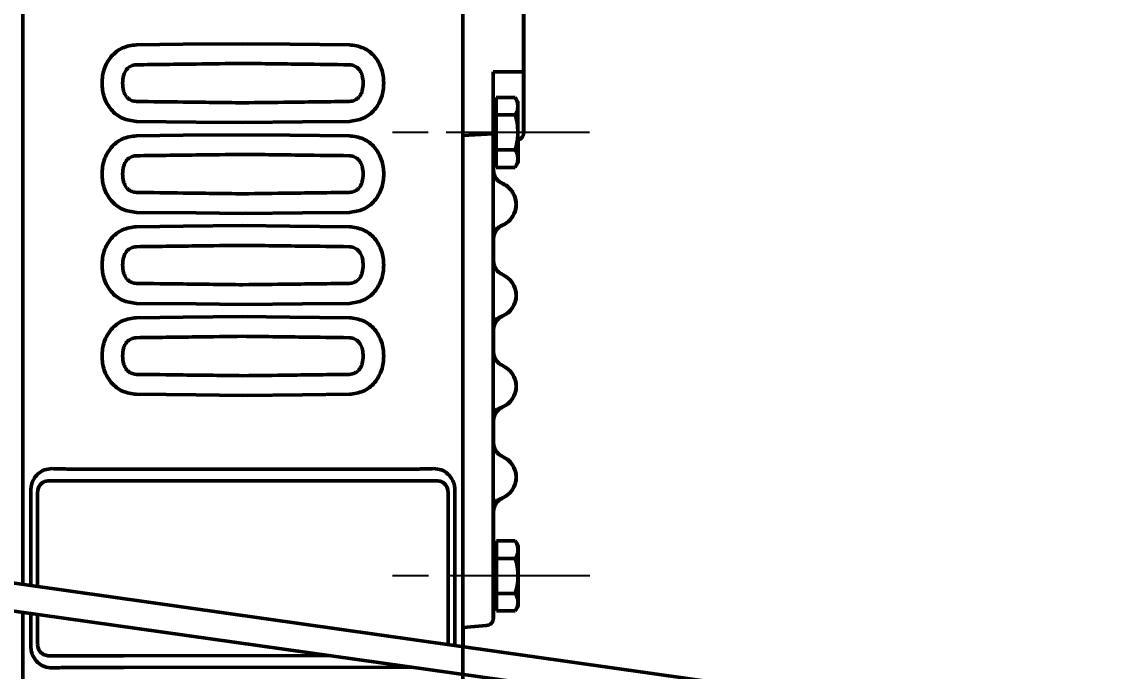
# Model space of a CAD drawing. Header units: millimetres. Extents: x 32504 to 36677, y 41990 to 42879.
# Drawn here: x 32804.28 to 32850.2, y 42741.9 to 42769.09 of the extents above; entities that cross this region are included whole.
import ezdxf

# ---------------------------------------------------------------- set-up
doc = ezdxf.new("R2010")
doc.units = ezdxf.units.MM
doc.linetypes.add('AM_ISO08W050', pattern=[18, 12, -1.5, 3, -1.5])
doc.linetypes.add('AM_ISO08W050x2', pattern=[9, 6, -0.75, 1.5, -0.75])
doc.layers.add('Duong_tam', color=4, linetype='AM_ISO08W050', lineweight=25)
doc.layers.add('Net_dam', color=7, linetype='Continuous', lineweight=50)
doc.styles.add('TCVN', font='tcvn7284-2003i.ttf')
doc.dimstyles.new('TCVN$0', dxfattribs={"dimtxt": 3.5, "dimasz": 3.5, "dimexe": 1, "dimexo": 1, "dimgap": 1.3, "dimtad": 1, "dimdsep": 46, "dimtxsty": 'TCVN', "dimcen": 0, "dimclrd": 3, "dimclre": 3, "dimclrt": 2, "dimadec": 0, "dimazin": 2, "dimtp": 0.1, "dimtm": 0.1, "dimtfac": 0.71, "dimtmove": 0, "dimatfit": 3, "dimfxl": 1, "dimtfill": 1, "dimlwd": 25, "dimlwe": 25, "dimarcsym": 1})

# ---------------------------------------------------------------- blocks, each defined once
blk = doc.blocks.new('*D38')
at = {"layer": 'Defpoints', "color": 0, "transparency": 16777216}
for p in [(32734.05, 42809.038), (32927.553, 42809.038), (32912.553, 42301.63)]:
    blk.add_point(p, dxfattribs=at)
at = {"layer": 'Net_dam', "color": 3, "linetype": 'ByBlock', "lineweight": 25, "transparency": 16777216}
for p, q in [((32735.05, 42809.038), (32928.553, 42809.038)), ((32927.553, 42305.13), (32927.553, 42805.538)), ((32913.553, 42301.63), (32928.553, 42301.63))]:
    blk.add_line(p, q, dxfattribs=at)
at = {"layer": 'Net_dam', "color": 3, "transparency": 16777216}
for points in [[(32926.969, 42805.538), (32928.136, 42805.538), (32927.553, 42809.038)], [(32926.969, 42305.13), (32928.136, 42305.13), (32927.553, 42301.63)]]:
    blk.add_solid(points, dxfattribs=at)
at = {"layer": 'Net_dam', "color": 2, "transparency": 16777216, "insert": (32924.503, 42555.334), "char_height": 3.5, "attachment_point": 5, "rotation": 90, "style": 'TCVN', "bg_fill": 3, "box_fill_scale": 1.1, "bg_fill_color": 256, "bg_fill_true_color": 13158600, "bg_fill_transparency": 0}
blk.add_mtext('2540', dxfattribs=at)

msp = doc.modelspace()

# ---------------------------------------------------------------- linework, layer by layer
at = {"layer": 'Duong_tam', "linetype": 'AM_ISO08W050x2'}
for p, q in [((32828.035, 42764.461), (32819.7326, 42764.461)), ((32828.0413, 42745.8872), (32819.1151, 42745.8872))]:
    msp.add_line(p, q, dxfattribs=at)
at = {"layer": 'Net_dam'}
for p, q in [((32804.318, 42784.9817), (32804.318, 42745.5275)), ((32822.7326, 42775.0644), (32822.7326, 42764.3351)), ((32825.2729, 42767.001), (32825.2729, 42774.947)), ((32825.2847, 42774.947), (32825.2847, 42767.001)), ((32824.0027, 42767.001), (32824.9718, 42767.001)), ((32824.0027, 42764.4016), (32824.0027, 42767.001)), ((32824.9718, 42767.001), (32825.2729, 42767.001)), ((32825.2729, 42767.001), (32825.2737, 42767.001)), ((32825.2839, 42767.001), (32825.2847, 42767.001)), ((32824.1301, 42765.1942), (32824.1307, 42765.9274)), ((32824.1307, 42765.9274), (32824.9222, 42765.9274)), ((32825.0356, 42765.731), (32824.9222, 42765.9274)), ((32824.1304, 42765.604), (32824.0037, 42765.604)), ((32824.1301, 42763.7277), (32824.1301, 42765.1942)), ((32824.1301, 42765.1942), (32824.9215, 42765.1942)), ((32824.0027, 42764.4016), (32822.7326, 42764.3351)), ((32825.2825, 42764.4524), (32825.275, 42764.4524)), ((32822.7328, 42764.018), (32822.7328, 42764.018)), ((32822.733, 42742.9235), (32822.733, 42763.8839)), ((32822.733, 42736.4723), (32822.733, 42763.8839)), ((32824.0029, 42764.0846), (32824.0028, 42764.0846)), ((32822.733, 42744.3529), (32822.733, 42763.7015)), ((32824.0032, 42744.4386), (32824.0032, 42763.7833)), ((32824.1301, 42763.7277), (32824.9215, 42763.7277)), ((32824.1307, 42762.9945), (32824.1301, 42763.7277)), ((32824.0037, 42763.318), (32824.1304, 42763.318)), ((32824.0144, 42763.318), (32824.0144, 42762.8891)), ((32824.1307, 42762.9945), (32824.9222, 42762.9945)), ((32824.9222, 42762.9945), (32825.0356, 42763.191)), ((32825.0359, 42763.2918), (32825.0454, 42763.3611)), ((32824.0128, 42762.8997), (32824.0047, 42762.8997)), ((32824.3854, 42762.3177), (32824.3942, 42762.3177)), ((32824.0032, 42761.921), (32824.0032, 42761.6338)), ((32824.3949, 42760.5717), (32824.3847, 42760.5717)), ((32824.0037, 42759.9898), (32824.0139, 42759.9898)), ((32824.0144, 42760.0162), (32824.0144, 42759.0861)), ((32824.0139, 42759.0897), (32824.0037, 42759.0897)), ((32824.3847, 42758.5077), (32824.3949, 42758.5077)), ((32824.3949, 42756.7617), (32824.3847, 42756.7617)), ((32824.0037, 42756.1798), (32824.0139, 42756.1798)), ((32824.0144, 42756.1974), (32824.0144, 42755.2761)), ((32824.0139, 42755.2797), (32824.0037, 42755.2797)), ((32824.3847, 42754.6977), (32824.3949, 42754.6977)), ((32824.3949, 42752.9517), (32824.3847, 42752.9517)), ((32824.0037, 42752.3698), (32824.0139, 42752.3698)), ((32824.0144, 42752.3874), (32824.0144, 42751.4661)), ((32824.0139, 42751.4697), (32824.0037, 42751.4697)), ((32824.3847, 42750.8877), (32824.3949, 42750.8877)), ((32813.5241, 42750.3493), (32806.8123, 42750.3554)), ((32820.236, 42750.3554), (32813.5241, 42750.3493)), ((32805.4086, 42749.8715), (32813.5238, 42749.8641)), ((32813.5238, 42749.8641), (32821.639, 42749.8715)), ((32804.6531, 42749.4796), (32804.6531, 42745.4801)), ((32804.9326, 42745.4406), (32804.9326, 42749.3963)), ((32822.1151, 42749.3963), (32822.1151, 42743.0131)), ((32822.3966, 42742.9299), (32822.3966, 42749.4796)), ((32824.3949, 42749.1417), (32824.3847, 42749.1417)), ((32824.0037, 42748.5598), (32824.0139, 42748.5598)), ((32824.0144, 42748.5774), (32824.0144, 42747.0302)), ((32824.1352, 42746.6205), (32824.1358, 42747.3537)), ((32824.1358, 42747.3537), (32824.9272, 42747.3537)), ((32825.0407, 42747.1572), (32824.9272, 42747.3537)), ((32824.1355, 42747.0302), (32824.0088, 42747.0302)), ((32824.1352, 42745.154), (32824.1352, 42746.6205)), ((32824.1352, 42746.6205), (32824.9266, 42746.6205)), ((32800.1649, 42746.1148), (32863.3805, 42737.1757)), ((32824.1358, 42744.4207), (32824.1352, 42745.154)), ((32824.1352, 42745.154), (32824.9266, 42745.154)), ((32800.1659, 42744.9459), (32860.356, 42736.4653)), ((32824.0088, 42744.7442), (32824.1355, 42744.7442)), ((32824.0144, 42744.7442), (32824.0144, 42744.4386)), ((32824.9272, 42744.4207), (32825.0407, 42744.6172)), ((32804.318, 42744.3608), (32804.318, 42734.4147)), ((32804.6531, 42744.3136), (32804.6531, 42742.9299)), ((32804.9326, 42743.0131), (32804.9326, 42744.2742)), ((32824.1358, 42744.4207), (32824.9272, 42744.4207)), ((32822.7333, 42743.7203), (32823.7135, 42743.806)), ((32822.7443, 42743.7203), (32822.7333, 42743.7203)), ((32822.7446, 42743.7203), (32822.7429, 42742.9221)), ((32823.7244, 42743.806), (32822.7443, 42743.7203)), ((32823.7135, 42743.806), (32823.7244, 42743.806)), ((32823.7244, 42743.806), (32823.7293, 42743.8191)), ((32824.0142, 42744.1223), (32824.0034, 42744.1223)), ((32808.5527, 42742.5408), (32805.4086, 42742.5379)), ((32817.1793, 42742.5487), (32808.5527, 42742.5408)), ((32806.8123, 42742.054), (32808.5527, 42742.0556)), ((32808.5527, 42742.0556), (32820.601, 42742.0666))]:
    msp.add_line(p, q, dxfattribs=at)
at = {"layer": 'Net_dam', "flags": 128}
for points in [[(32813.5241, 42768.1744), (32811.0287, 42768.1491), (32809.068, 42768.1289)], [(32817.9802, 42768.1289), (32815.4848, 42768.1545), (32813.5241, 42768.1744)], [(32825.2737, 42767.001), (32825.2739, 42766.9622), (32825.2742, 42766.8471), (32825.2744, 42766.6592), (32825.2746, 42766.4043), (32825.2747, 42766.09), (32825.2748, 42765.726), (32825.2749, 42765.3234), (32825.275, 42764.8945), (32825.275, 42764.4524)], [(32825.2825, 42764.4524), (32825.2826, 42764.8945), (32825.2826, 42765.3234), (32825.2827, 42765.726), (32825.2829, 42766.09), (32825.283, 42766.4043), (32825.2832, 42766.6592), (32825.2834, 42766.8471), (32825.2836, 42766.9622), (32825.2839, 42767.001)], [(32825.0359, 42765.5608), (32825.0359, 42765.6343), (32825.0358, 42765.6877), (32825.0357, 42765.7201), (32825.0356, 42765.731), (32825.0355, 42765.7201), (32825.0354, 42765.6877), (32825.0354, 42765.6343), (32825.0353, 42765.5608)], [(32824.0037, 42763.318), (32824.0036, 42763.3539), (32824.0034, 42763.4593), (32824.0033, 42763.6278), (32824.0032, 42763.8485), (32824.0032, 42764.1078), (32824.0031, 42764.3892), (32824.0031, 42764.6751), (32824.0032, 42764.9476), (32824.0033, 42765.1895), (32824.0034, 42765.3857), (32824.0035, 42765.5237), (32824.0036, 42765.595), (32824.0037, 42765.604)], [(32825.0353, 42765.5608), (32825.0352, 42765.4685), (32825.0351, 42765.359), (32825.0351, 42765.2341), (32825.035, 42765.096), (32825.035, 42764.947), (32825.035, 42764.7897), (32825.035, 42764.6267), (32825.035, 42764.461)], [(32825.0363, 42764.461), (32825.0363, 42764.6267), (32825.0362, 42764.7897), (32825.0362, 42764.947), (32825.0362, 42765.096), (32825.0361, 42765.2341), (32825.0361, 42765.359), (32825.036, 42765.4685), (32825.0359, 42765.5608)], [(32809.068, 42764.9206), (32811.5634, 42764.8949), (32813.5241, 42764.875)], [(32813.5241, 42764.875), (32816.0195, 42764.9004), (32817.9802, 42764.9206)], [(32813.5241, 42764.3644), (32811.0287, 42764.3391), (32809.068, 42764.3189)], [(32817.9802, 42764.3189), (32815.4848, 42764.3445), (32813.5241, 42764.3644)], [(32825.035, 42764.461), (32825.035, 42764.2952), (32825.035, 42764.1323), (32825.035, 42763.975), (32825.035, 42763.826), (32825.0351, 42763.6878), (32825.0351, 42763.5629), (32825.0352, 42763.4534), (32825.0353, 42763.3611)], [(32825.0359, 42763.3611), (32825.036, 42763.4534), (32825.0361, 42763.5629), (32825.0361, 42763.6878), (32825.0362, 42763.826), (32825.0362, 42763.975), (32825.0362, 42764.1323), (32825.0363, 42764.2952), (32825.0363, 42764.461)], [(32825.0451, 42764.146), (32825.0451, 42764.1323), (32825.0451, 42763.975), (32825.0452, 42763.826), (32825.0452, 42763.6878), (32825.0453, 42763.5629), (32825.0454, 42763.4534), (32825.0454, 42763.3611)], [(32825.0461, 42763.3611), (32825.0462, 42763.4534), (32825.0462, 42763.5629), (32825.0463, 42763.6878), (32825.0463, 42763.826), (32825.0464, 42763.975), (32825.0464, 42764.1323), (32825.0464, 42764.1514)], [(32825.0353, 42763.3611), (32825.0354, 42763.2876), (32825.0354, 42763.2342), (32825.0355, 42763.2018), (32825.0356, 42763.191), (32825.0357, 42763.2018), (32825.0358, 42763.2342), (32825.0359, 42763.2876), (32825.0359, 42763.3611)], [(32825.0454, 42763.3611), (32825.0455, 42763.2876), (32825.0456, 42763.2342), (32825.0457, 42763.2018), (32825.0458, 42763.191), (32825.0458, 42763.2018), (32825.0459, 42763.2342), (32825.046, 42763.2876), (32825.0461, 42763.3611)], [(32809.068, 42761.1106), (32811.5634, 42761.0849), (32813.5241, 42761.065)], [(32813.5241, 42761.065), (32816.0195, 42761.0904), (32817.9802, 42761.1106)], [(32813.5241, 42760.5544), (32811.0287, 42760.5291), (32809.068, 42760.5089)], [(32817.9802, 42760.5089), (32815.4848, 42760.5345), (32813.5241, 42760.5544)], [(32809.068, 42757.3006), (32811.5634, 42757.2749), (32813.5241, 42757.255)], [(32813.5241, 42757.255), (32816.0195, 42757.2804), (32817.9802, 42757.3006)], [(32813.5241, 42756.7444), (32811.0287, 42756.7191), (32809.068, 42756.6989)], [(32817.9802, 42756.6989), (32815.4848, 42756.7245), (32813.5241, 42756.7444)], [(32809.068, 42753.4906), (32811.5634, 42753.4649), (32813.5241, 42753.445)], [(32813.5241, 42753.445), (32816.0195, 42753.4704), (32817.9802, 42753.4906)], [(32824.0088, 42744.7442), (32824.0086, 42744.7801), (32824.0085, 42744.8856), (32824.0084, 42745.054), (32824.0083, 42745.2748), (32824.0082, 42745.534), (32824.0082, 42745.8154), (32824.0082, 42746.1014), (32824.0083, 42746.3739), (32824.0083, 42746.6158), (32824.0084, 42746.8119), (32824.0086, 42746.95), (32824.0087, 42747.0212), (32824.0088, 42747.0302)], [(32825.0404, 42746.9871), (32825.0403, 42746.8948), (32825.0402, 42746.7852), (32825.0402, 42746.6603), (32825.0401, 42746.5222), (32825.0401, 42746.3732), (32825.04, 42746.2159), (32825.04, 42746.053), (32825.04, 42745.8872)], [(32825.041, 42746.9871), (32825.0409, 42747.0605), (32825.0409, 42747.1139), (32825.0408, 42747.1464), (32825.0407, 42747.1572), (32825.0406, 42747.1464), (32825.0405, 42747.1139), (32825.0404, 42747.0605), (32825.0404, 42746.9871)], [(32825.0413, 42745.8872), (32825.0413, 42746.053), (32825.0413, 42746.2159), (32825.0413, 42746.3732), (32825.0412, 42746.5222), (32825.0412, 42746.6603), (32825.0411, 42746.7852), (32825.0411, 42746.8948), (32825.041, 42746.9871)], [(32825.04, 42745.8872), (32825.04, 42745.7214), (32825.04, 42745.5585), (32825.0401, 42745.4012), (32825.0401, 42745.2522), (32825.0402, 42745.1141), (32825.0402, 42744.9892), (32825.0403, 42744.8797), (32825.0404, 42744.7874)], [(32825.041, 42744.7874), (32825.0411, 42744.8797), (32825.0411, 42744.9892), (32825.0412, 42745.1141), (32825.0412, 42745.2522), (32825.0413, 42745.4012), (32825.0413, 42745.5585), (32825.0413, 42745.7214), (32825.0413, 42745.8872)], [(32825.0404, 42744.7874), (32825.0404, 42744.7139), (32825.0405, 42744.6605), (32825.0406, 42744.6281), (32825.0407, 42744.6172), (32825.0408, 42744.6281), (32825.0409, 42744.6605), (32825.0409, 42744.7139), (32825.041, 42744.7874)]]:
    msp.add_lwpolyline(points, dxfattribs=at)
at = {"layer": 'Net_dam'}
for centre, radius, start, end in [((32338.419, 42765.8962), 485.586, 359.965521, 0.130357), ((32505.556, 42762.7462), 318.4488, 359.851515, 0.027608), ((32824.0037, 42761.4447), 0.9525, 293.57819, 30), ((32824.0139, 42761.4447), 0.9525, 293.57819, 30), ((32824.0037, 42757.6347), 0.9525, 293.57818, 66.42182), ((32824.0139, 42757.6347), 0.9525, 293.57818, 66.42182), ((32824.0037, 42753.8247), 0.9525, 293.57818, 66.42182), ((32824.0139, 42753.8247), 0.9525, 293.57818, 66.42182), ((32824.0037, 42750.0147), 0.9525, 293.57818, 66.42182), ((32824.0139, 42750.0147), 0.9525, 293.57818, 66.42182)]:
    msp.add_arc(centre, radius, start, end, dxfattribs=at)
for centre, major_axis, ratio, start_param, end_param in [((32824.0028, 42764.4025), (0, 0.3179), 0.0005153, 1.5735354, 3.1415927), ((32822.7328, 42764.3359), (0, 0.3179), 0.0005153, 1.5735354, 3.1415927), ((32822.7328, 42763.7001), (0, 0.3179), 0.0005166, 5.3289672, 6.2831853), ((32822.7328, 42763.7001), (0, 0.3179), 0.0005166, 4.7169504, 5.3289672), ((32822.7333, 42744.3577), (0, 0.6374), 0.0005153, 1.5783925, 3.1415927), ((32824.0034, 42744.441), (0, 0.3187), 0.0005153, 1.5783925, 3.1415927), ((32824.0142, 42744.441), (0, 0.3187), 0.0005153, 3.1415927, 4.7047928)]:
    msp.add_ellipse(centre, major_axis=major_axis, ratio=ratio, start_param=start_param, end_param=end_param, dxfattribs=at)
for points, knots in [([(32809.068, 42768.1289), (32808.8682, 42768.1014), (32808.4682, 42768.0464), (32807.981, 42767.6571), (32807.6874, 42767.1245), (32807.6006, 42766.5247), (32807.6875, 42765.9251), (32807.9802, 42765.3921), (32808.4679, 42765.0033), (32808.868, 42764.9481), (32809.068, 42764.9206)], [0, 0, 0, 0, 0.1249765, 0.2501592, 0.3750762, 0.4999617, 0.6249006, 0.7497574, 0.8748603, 1, 1, 1, 1]), ([(32817.9802, 42764.9206), (32818.1802, 42764.948), (32818.5802, 42765.0029), (32819.0674, 42765.392), (32819.3614, 42765.9245), (32819.4469, 42766.5245), (32819.3611, 42767.1241), (32819.0679, 42767.6572), (32818.5804, 42768.0463), (32818.1802, 42768.1014), (32817.9802, 42768.1289)], [0, 0, 0, 0, 0.125066, 0.2501113, 0.3750357, 0.4999634, 0.6248728, 0.749708, 0.8749454, 1, 1, 1, 1]), ([(32809.0678, 42765.7567), (32809.0277, 42765.7598), (32808.9473, 42765.7658), (32808.8328, 42765.8089), (32808.7291, 42765.8754), (32808.6407, 42765.966), (32808.5713, 42766.0784), (32808.5057, 42766.263), (32808.4831, 42766.5247), (32808.5055, 42766.7862), (32808.5716, 42766.971), (32808.641, 42767.0833), (32808.7292, 42767.174), (32808.833, 42767.2406), (32808.9476, 42767.2835), (32809.0278, 42767.2897), (32809.0678, 42767.2927)], [0, 0, 0, 0, 0.0557957, 0.1117226, 0.1682354, 0.2262331, 0.2866637, 0.3514369, 0.5000602, 0.6486684, 0.7134136, 0.773817, 0.8317948, 0.8884178, 0.9444471, 1, 1, 1, 1]), ([(32809.0678, 42767.2927), (32809.8996, 42767.3034), (32811.3849, 42767.3226), (32812.8703, 42767.3414), (32813.5238, 42767.3496)], [0, 0, 0, 0, 0.5599996, 1, 1, 1, 1]), ([(32813.5238, 42767.3496), (32814.3557, 42767.3391), (32815.841, 42767.3203), (32817.3264, 42767.3012), (32817.98, 42767.2927)], [0, 0, 0, 0, 0.5600004, 1, 1, 1, 1]), ([(32817.98, 42767.2927), (32818.0199, 42767.2897), (32818.1002, 42767.2835), (32818.2148, 42767.2405), (32818.3187, 42767.174), (32818.4071, 42767.0833), (32818.4762, 42766.971), (32818.5422, 42766.7862), (32818.5641, 42766.5245), (32818.5423, 42766.263), (32818.4762, 42766.0781), (32818.4068, 42765.9659), (32818.3185, 42765.8753), (32818.2149, 42765.8088), (32818.1004, 42765.7658), (32818.0201, 42765.7598), (32817.98, 42765.7567)], [0, 0, 0, 0, 0.0555705, 0.1116454, 0.1682923, 0.226251, 0.286651, 0.3514092, 0.5000505, 0.6487415, 0.7134967, 0.7738907, 0.831831, 0.8883415, 0.9442359, 1, 1, 1, 1]), ([(32813.5238, 42765.6998), (32812.692, 42765.7103), (32811.2067, 42765.7291), (32809.7213, 42765.7483), (32809.0678, 42765.7567)], [0, 0, 0, 0, 0.5600004, 1, 1, 1, 1]), ([(32817.98, 42765.7567), (32817.1481, 42765.746), (32815.6628, 42765.7268), (32814.1774, 42765.7081), (32813.5238, 42765.6998)], [0, 0, 0, 0, 0.5599996, 1, 1, 1, 1]), ([(32825.0353, 42765.5608), (32825.0287, 42765.6273), (32825.0163, 42765.7515), (32824.952, 42765.8716), (32824.9222, 42765.9274)], [0, 0, 0, 0, 0.5352511, 1, 1, 1, 1]), ([(32824.9215, 42765.1942), (32824.9582, 42765.2643), (32825.0213, 42765.3847), (32825.0311, 42765.5089), (32825.0353, 42765.5608)], [0, 0, 0, 0, 0.58195238, 1, 1, 1, 1]), ([(32825.035, 42764.461), (32825.0283, 42764.594), (32825.0158, 42764.8424), (32824.9514, 42765.0826), (32824.9215, 42765.1942)], [0, 0, 0, 0, 0.53525105, 1, 1, 1, 1]), ([(32824.9215, 42763.7277), (32824.9581, 42763.8679), (32825.0211, 42764.1087), (32825.0309, 42764.3571), (32825.035, 42764.461)], [0, 0, 0, 0, 0.5819524, 1, 1, 1, 1]), ([(32824.9817, 42764.1353), (32825.0219, 42764.142), (32825.1018, 42764.1551), (32825.2005, 42764.2293), (32825.2692, 42764.3317), (32825.2781, 42764.4122), (32825.2825, 42764.4524)], [0, 0, 0, 0, 0.2512931, 0.4999266, 0.7505089, 1, 1, 1, 1]), ([(32825.275, 42764.4524), (32825.2706, 42764.4122), (32825.2617, 42764.3315), (32825.1926, 42764.2303), (32825.1129, 42764.1655), (32825.0549, 42764.1544), (32825.0362, 42764.1508)], [0, 0, 0, 0, 0.2879229, 0.5771223, 0.864025, 1, 1, 1, 1]), ([(32809.068, 42764.3189), (32808.8681, 42764.2914), (32808.468, 42764.2365), (32807.9809, 42763.8475), (32807.6876, 42763.3148), (32807.6019, 42762.7151), (32807.6871, 42762.1151), (32807.981, 42761.5827), (32808.4678, 42761.1931), (32808.8679, 42761.1381), (32809.068, 42761.1106)], [0, 0, 0, 0, 0.12506839, 0.2501915, 0.37497786, 0.49996424, 0.62488479, 0.74979822, 0.87484756, 1, 1, 1, 1]), ([(32817.9802, 42761.1106), (32818.1802, 42761.138), (32818.5804, 42761.193), (32819.068, 42761.582), (32819.3612, 42762.1149), (32819.4471, 42762.7145), (32819.3616, 42763.3145), (32819.0674, 42763.847), (32818.5806, 42764.2372), (32818.1802, 42764.2917), (32817.9802, 42764.3189)], [0, 0, 0, 0, 0.1250471, 0.2502665, 0.3750698, 0.4999505, 0.6248395, 0.7497688, 0.8749822, 1, 1, 1, 1]), ([(32824.0032, 42763.7833), (32824.0032, 42763.8509), (32824.0031, 42763.9606), (32824.003, 42764.0663), (32824.0029, 42764.0787), (32824.0029, 42764.0846)], [0, 0, 0, 0, 0.458825, 0.74466, 1, 1, 1, 1]), ([(32809.0678, 42761.9467), (32809.0278, 42761.9498), (32808.9475, 42761.956), (32808.8329, 42761.999), (32808.7291, 42762.0654), (32808.6409, 42762.1561), (32808.5716, 42762.2683), (32808.5053, 42762.4531), (32808.4836, 42762.7147), (32808.5055, 42762.9764), (32808.5714, 42763.1613), (32808.6407, 42763.2735), (32808.7291, 42763.3641), (32808.8328, 42763.4306), (32808.9474, 42763.4737), (32809.0277, 42763.4797), (32809.0678, 42763.4827)], [0, 0, 0, 0, 0.05560744, 0.11171815, 0.16828467, 0.22612393, 0.28648119, 0.35122015, 0.49989167, 0.64865952, 0.71340975, 0.77380957, 0.83177636, 0.88832708, 0.9442363, 1, 1, 1, 1]), ([(32809.0678, 42763.4827), (32809.8996, 42763.4934), (32811.3849, 42763.5126), (32812.8703, 42763.5314), (32813.5238, 42763.5396)], [0, 0, 0, 0, 0.5599996, 1, 1, 1, 1]), ([(32813.5238, 42763.5396), (32814.3557, 42763.5291), (32815.841, 42763.5103), (32817.3264, 42763.4912), (32817.98, 42763.4827)], [0, 0, 0, 0, 0.5600004, 1, 1, 1, 1]), ([(32817.98, 42763.4827), (32818.0201, 42763.4797), (32818.1003, 42763.4737), (32818.2149, 42763.4307), (32818.3186, 42763.3641), (32818.4069, 42763.2734), (32818.4763, 42763.1611), (32818.5424, 42762.9762), (32818.5642, 42762.7148), (32818.5423, 42762.4532), (32818.4763, 42762.2684), (32818.4071, 42762.1561), (32818.3188, 42762.0654), (32818.2148, 42761.9989), (32818.1002, 42761.9559), (32818.0199, 42761.9498), (32817.98, 42761.9467)], [0, 0, 0, 0, 0.0557481, 0.1116244, 0.1681747, 0.2261929, 0.28661, 0.351341, 0.500005, 0.6486255, 0.7133719, 0.7737634, 0.8317161, 0.8883585, 0.9444314, 1, 1, 1, 1]), ([(32825.0353, 42763.3611), (32825.0285, 42763.4276), (32825.0159, 42763.5518), (32824.9515, 42763.6719), (32824.9215, 42763.7277)], [0, 0, 0, 0, 0.5352511, 1, 1, 1, 1]), ([(32824.9222, 42762.9945), (32824.9587, 42763.0646), (32825.0216, 42763.185), (32825.0312, 42763.3092), (32825.0353, 42763.3611)], [0, 0, 0, 0, 0.5819524, 1, 1, 1, 1]), ([(32824.0047, 42762.8997), (32824.0103, 42762.8369), (32824.0214, 42762.7108), (32824.101, 42762.5512), (32824.2132, 42762.4131), (32824.3279, 42762.3496), (32824.3854, 42762.3177)], [0, 0, 0, 0, 0.2497583, 0.5019404, 0.7499644, 1, 1, 1, 1]), ([(32824.3942, 42762.3177), (32824.3371, 42762.3492), (32824.2225, 42762.4126), (32824.1097, 42762.5505), (32824.0294, 42762.7111), (32824.0183, 42762.8375), (32824.0128, 42762.8997)], [0, 0, 0, 0, 0.2474005, 0.4967874, 0.7523144, 1, 1, 1, 1]), ([(32824.3854, 42762.3177), (32824.4302, 42762.2954), (32824.523, 42762.2493), (32824.6559, 42762.146), (32824.7603, 42762.0302), (32824.8191, 42761.9382), (32824.8255, 42761.9267), (32824.8286, 42761.921)], [0, 0, 0, 0, 0.1188744, 0.2464957, 0.4956462, 0.7500148, 1, 1, 1, 1]), ([(32824.8387, 42761.921), (32824.8355, 42761.9266), (32824.8291, 42761.9381), (32824.7786, 42762.0159), (32824.7071, 42762.0998), (32824.6305, 42762.1727), (32824.5319, 42762.2493), (32824.439, 42762.2954), (32824.3942, 42762.3177)], [0, 0, 0, 0, 0.2498362, 0.5040532, 0.6322342, 0.753651, 0.8811894, 1, 1, 1, 1]), ([(32813.5238, 42761.8898), (32812.692, 42761.9003), (32811.2067, 42761.9191), (32809.7213, 42761.9383), (32809.0678, 42761.9467)], [0, 0, 0, 0, 0.5600004, 1, 1, 1, 1]), ([(32817.98, 42761.9467), (32817.1481, 42761.936), (32815.6628, 42761.9168), (32814.1774, 42761.8981), (32813.5238, 42761.8898)], [0, 0, 0, 0, 0.5599996, 1, 1, 1, 1]), ([(32824.0032, 42761.6338), (32824.0032, 42761.5941), (32824.0032, 42761.4188), (32824.0032, 42761.2118), (32824.0032, 42761.0481), (32824.0032, 42761.0183)], [0, 0, 0, 0, 0.1938365, 0.8535876, 1, 1, 1, 1]), ([(32824.0032, 42761.0183), (32824.0032, 42760.9127), (32824.0032, 42760.705), (32824.0033, 42760.4178), (32824.0034, 42760.1841), (32824.0036, 42760.0211), (32824.0037, 42760.0002), (32824.0037, 42759.9898)], [0, 0, 0, 0, 0.2056491, 0.404324, 0.6030348, 0.8014632, 1, 1, 1, 1]), ([(32809.068, 42760.5089), (32808.868, 42760.4817), (32808.4677, 42760.4272), (32807.9809, 42760.037), (32807.6867, 42759.5045), (32807.6012, 42758.9045), (32807.6871, 42758.3049), (32807.9803, 42757.772), (32808.4679, 42757.383), (32808.8681, 42757.328), (32809.068, 42757.3006)], [0, 0, 0, 0, 0.1250174, 0.2502299, 0.3751594, 0.5000492, 0.624931, 0.7497352, 0.8749542, 1, 1, 1, 1]), ([(32817.9802, 42757.3006), (32818.1803, 42757.3281), (32818.5804, 42757.3831), (32819.0672, 42757.7727), (32819.3612, 42758.3051), (32819.4464, 42758.9051), (32819.3607, 42759.5048), (32819.0674, 42760.0376), (32818.5802, 42760.4265), (32818.1802, 42760.4814), (32817.9802, 42760.5089)], [0, 0, 0, 0, 0.1251526, 0.25020246, 0.37511644, 0.5000377, 0.62502442, 0.74981003, 0.87493226, 1, 1, 1, 1]), ([(32824.0599, 42760.3687), (32824.061, 42760.3682), (32824.0682, 42760.3654), (32824.0939, 42760.3861), (32824.1504, 42760.4326), (32824.2479, 42760.5088), (32824.3438, 42760.5531), (32824.3964, 42760.5774)], [0, 0, 0, 0, 0.027948, 0.1813028, 0.3945541, 0.6673513, 1, 1, 1, 1]), ([(32809.0678, 42758.1367), (32809.0278, 42758.1398), (32808.9475, 42758.1459), (32808.8329, 42758.1889), (32808.729, 42758.2554), (32808.6406, 42758.3461), (32808.5715, 42758.4584), (32808.5054, 42758.6432), (32808.4835, 42758.9048), (32808.5053, 42759.1662), (32808.5714, 42759.3511), (32808.6409, 42759.4634), (32808.7292, 42759.5541), (32808.8328, 42759.6207), (32808.9474, 42759.6637), (32809.0277, 42759.6697), (32809.0678, 42759.6727)], [0, 0, 0, 0, 0.0555684, 0.1116402, 0.1682818, 0.2262342, 0.2866254, 0.3513716, 0.499993, 0.648658, 0.7133894, 0.7738068, 0.8318251, 0.8883755, 0.9442517, 1, 1, 1, 1]), ([(32809.0678, 42759.6727), (32809.8996, 42759.6834), (32811.3849, 42759.7026), (32812.8703, 42759.7214), (32813.5238, 42759.7296)], [0, 0, 0, 0, 0.5599996, 1, 1, 1, 1]), ([(32813.5238, 42759.7296), (32814.3557, 42759.7191), (32815.841, 42759.7003), (32817.3264, 42759.6812), (32817.98, 42759.6727)], [0, 0, 0, 0, 0.5600004, 1, 1, 1, 1]), ([(32817.98, 42759.6727), (32818.0201, 42759.6697), (32818.1003, 42759.6636), (32818.2149, 42759.6206), (32818.3139, 42759.557), (32818.4, 42759.4714), (32818.4686, 42759.3667), (32818.5192, 42759.2362), (32818.5415, 42759.1203), (32818.5529, 42759.0071), (32818.5587, 42758.8381), (32818.5425, 42758.643), (32818.4763, 42758.4582), (32818.407, 42758.346), (32818.3188, 42758.2553), (32818.215, 42758.1888), (32818.1003, 42758.1459), (32818.0199, 42758.1398), (32817.98, 42758.1367)], [0, 0, 0, 0, 0.0557235, 0.1115872, 0.1680884, 0.2184093, 0.2796668, 0.3415207, 0.4134969, 0.4444258, 0.5002486, 0.6488706, 0.713597, 0.7739436, 0.8317721, 0.8883253, 0.9444178, 1, 1, 1, 1]), ([(32824.0037, 42759.0897), (32824.0037, 42759.0826), (32824.0036, 42759.0683), (32824.0035, 42758.963), (32824.0034, 42758.8032), (32824.0033, 42758.5793), (32824.0033, 42758.389), (32824.0033, 42758.2802)], [0, 0, 0, 0, 0.1870199, 0.3748476, 0.5620907, 0.7498135, 1, 1, 1, 1]), ([(32813.5238, 42758.0798), (32812.692, 42758.0903), (32811.2067, 42758.1091), (32809.7213, 42758.1283), (32809.0678, 42758.1367)], [0, 0, 0, 0, 0.5600004, 1, 1, 1, 1]), ([(32817.98, 42758.1367), (32817.1481, 42758.126), (32815.6628, 42758.1068), (32814.1774, 42758.0881), (32813.5238, 42758.0798)], [0, 0, 0, 0, 0.5599996, 1, 1, 1, 1]), ([(32824.0033, 42758.2802), (32824.0032, 42758.229), (32824.0032, 42758.0216), (32824.0032, 42757.6351), (32824.0032, 42757.2464), (32824.0032, 42757.0367), (32824.0033, 42756.9833)], [0, 0, 0, 0, 0.12283256, 0.49739198, 0.87192369, 1, 1, 1, 1]), ([(32809.068, 42756.6989), (32808.8681, 42756.6714), (32808.468, 42756.6165), (32807.9809, 42756.2275), (32807.6876, 42755.6947), (32807.6019, 42755.0951), (32807.6871, 42754.4951), (32807.981, 42753.9627), (32808.4678, 42753.5731), (32808.8679, 42753.5181), (32809.068, 42753.4906)], [0, 0, 0, 0, 0.1250694, 0.2501938, 0.3749814, 0.4999672, 0.6248867, 0.7497993, 0.8748478, 1, 1, 1, 1]), ([(32817.9802, 42753.4906), (32818.1803, 42753.5181), (32818.5804, 42753.5731), (32819.0672, 42753.9627), (32819.3612, 42754.4951), (32819.4464, 42755.0951), (32819.3607, 42755.6948), (32819.0674, 42756.2275), (32818.5802, 42756.6165), (32818.1802, 42756.6714), (32817.9802, 42756.6989)], [0, 0, 0, 0, 0.1251525, 0.25020201, 0.37511563, 0.50003641, 0.62502291, 0.74980901, 0.87493183, 1, 1, 1, 1]), ([(32824.0033, 42756.9833), (32824.0033, 42756.8769), (32824.0033, 42756.6888), (32824.0034, 42756.4667), (32824.0035, 42756.3067), (32824.0036, 42756.2011), (32824.0037, 42756.1869), (32824.0037, 42756.1798)], [0, 0, 0, 0, 0.2459642, 0.4344141, 0.6224377, 0.8112932, 1, 1, 1, 1]), ([(32824.0706, 42756.6409), (32824.0817, 42756.6397), (32824.1063, 42756.6371), (32824.1715, 42756.6704), (32824.2669, 42756.7238), (32824.3531, 42756.7575), (32824.3983, 42756.7752)], [0, 0, 0, 0, 0.1992876, 0.4422016, 0.7073959, 1, 1, 1, 1]), ([(32809.0678, 42754.3267), (32809.0278, 42754.3298), (32808.9475, 42754.336), (32808.8329, 42754.379), (32808.729, 42754.4454), (32808.6409, 42754.5361), (32808.5716, 42754.6483), (32808.5053, 42754.8331), (32808.4836, 42755.0947), (32808.5055, 42755.3564), (32808.5714, 42755.5413), (32808.6407, 42755.6535), (32808.7291, 42755.7441), (32808.8328, 42755.8106), (32808.9474, 42755.8537), (32809.0277, 42755.8597), (32809.0678, 42755.8627)], [0, 0, 0, 0, 0.0556079, 0.1117192, 0.1682862, 0.226126, 0.2864837, 0.3512229, 0.4998946, 0.6486602, 0.7134097, 0.7738091, 0.8317756, 0.8883264, 0.9442361, 1, 1, 1, 1]), ([(32809.0678, 42755.8627), (32809.8996, 42755.8734), (32811.3849, 42755.8926), (32812.8703, 42755.9114), (32813.5238, 42755.9196)], [0, 0, 0, 0, 0.5599996, 1, 1, 1, 1]), ([(32813.5238, 42755.9196), (32814.3557, 42755.9091), (32815.841, 42755.8903), (32817.3264, 42755.8712), (32817.98, 42755.8627)], [0, 0, 0, 0, 0.5600004, 1, 1, 1, 1]), ([(32817.98, 42755.8627), (32818.0201, 42755.8597), (32818.1003, 42755.8536), (32818.2149, 42755.8106), (32818.314, 42755.7469), (32818.4002, 42755.6612), (32818.4687, 42755.5565), (32818.5192, 42755.4261), (32818.5415, 42755.3103), (32818.5529, 42755.1971), (32818.5587, 42755.0281), (32818.5425, 42754.833), (32818.4763, 42754.6482), (32818.407, 42754.536), (32818.3188, 42754.4453), (32818.215, 42754.3788), (32818.1003, 42754.3359), (32818.0199, 42754.3298), (32817.98, 42754.3267)], [0, 0, 0, 0, 0.0557234, 0.1115871, 0.1680882, 0.2185879, 0.2798253, 0.341511, 0.4134987, 0.4444294, 0.5002483, 0.6488702, 0.7135965, 0.7739432, 0.8317716, 0.888325, 0.9444176, 1, 1, 1, 1]), ([(32824.0037, 42755.2797), (32824.0037, 42755.2726), (32824.0036, 42755.2584), (32824.0035, 42755.1533), (32824.0034, 42754.9937), (32824.0033, 42754.7332), (32824.0032, 42754.5004), (32824.0032, 42754.3495)], [0, 0, 0, 0, 0.17069872, 0.34212709, 0.51304367, 0.68441028, 1, 1, 1, 1]), ([(32813.5238, 42754.2698), (32812.692, 42754.2803), (32811.2067, 42754.2991), (32809.7213, 42754.3183), (32809.0678, 42754.3267)], [0, 0, 0, 0, 0.5600004, 1, 1, 1, 1]), ([(32817.98, 42754.3267), (32817.1481, 42754.316), (32815.6628, 42754.2968), (32814.1774, 42754.2781), (32813.5238, 42754.2698)], [0, 0, 0, 0, 0.5599996, 1, 1, 1, 1]), ([(32824.0032, 42754.3495), (32824.0032, 42754.3382), (32824.0032, 42754.1701), (32824.0032, 42753.8249), (32824.0032, 42753.4809), (32824.0032, 42753.3139), (32824.0032, 42753.3037)], [0, 0, 0, 0, 0.03379206, 0.50169423, 0.96976065, 1, 1, 1, 1]), ([(32824.0032, 42753.3037), (32824.0032, 42753.1515), (32824.0033, 42752.9174), (32824.0034, 42752.6562), (32824.0035, 42752.4966), (32824.0036, 42752.3911), (32824.0037, 42752.3769), (32824.0037, 42752.3698)], [0, 0, 0, 0, 0.3170892, 0.4877836, 0.6580798, 0.8290866, 1, 1, 1, 1]), ([(32824.0706, 42752.8309), (32824.0817, 42752.8297), (32824.1063, 42752.8271), (32824.1715, 42752.8604), (32824.2669, 42752.9137), (32824.3531, 42752.9475), (32824.3983, 42752.9652)], [0, 0, 0, 0, 0.1992864, 0.442197, 0.7073922, 1, 1, 1, 1]), ([(32824.0037, 42751.4697), (32824.0037, 42751.4626), (32824.0036, 42751.4484), (32824.0035, 42751.3433), (32824.0034, 42751.1837), (32824.0033, 42750.9201), (32824.0032, 42750.6837), (32824.0032, 42750.5292)], [0, 0, 0, 0, 0.1694319, 0.3395861, 0.5092326, 0.6793269, 1, 1, 1, 1]), ([(32805.546, 42750.3769), (32805.435, 42750.3674), (32805.2052, 42750.3477), (32804.9339, 42750.1666), (32804.7587, 42749.9423), (32804.6807, 42749.7269), (32804.6563, 42749.5839), (32804.6541, 42749.5139), (32804.6531, 42749.4796)], [0, 0, 0, 0, 0.2339389, 0.4846507, 0.7362211, 0.8767684, 0.9394485, 1, 1, 1, 1]), ([(32806.8123, 42750.3554), (32806.592, 42750.3565), (32806.1458, 42750.3588), (32805.7476, 42750.3708), (32805.546, 42750.3769)], [0, 0, 0, 0, 0.493663, 1, 1, 1, 1]), ([(32821.5027, 42750.3769), (32821.301, 42750.3708), (32820.9025, 42750.3588), (32820.4563, 42750.3565), (32820.236, 42750.3554)], [0, 0, 0, 0, 0.50633698, 1, 1, 1, 1]), ([(32822.3966, 42749.4796), (32822.3922, 42749.5469), (32822.383, 42749.6911), (32822.2939, 42749.9344), (32822.1213, 42750.1632), (32821.8461, 42750.3474), (32821.6138, 42750.3674), (32821.5027, 42750.3769)], [0, 0, 0, 0, 0.1183775, 0.253473, 0.5100146, 0.7657222, 1, 1, 1, 1]), ([(32824.0032, 42750.5292), (32824.0032, 42750.5213), (32824.0032, 42750.3566), (32824.0032, 42750.0149), (32824.0032, 42749.675), (32824.0032, 42749.5118), (32824.0032, 42749.5057)], [0, 0, 0, 0, 0.02406241, 0.50256367, 0.98123281, 1, 1, 1, 1]), ([(32804.9326, 42749.3963), (32804.9398, 42749.4587), (32804.954, 42749.5833), (32805.0641, 42749.7405), (32805.2215, 42749.8503), (32805.3462, 42749.8644), (32805.4086, 42749.8715)], [0, 0, 0, 0, 0.25, 0.4998254, 0.749753, 1, 1, 1, 1]), ([(32821.639, 42749.8715), (32821.7014, 42749.8644), (32821.8262, 42749.8503), (32821.9836, 42749.7405), (32822.0936, 42749.5833), (32822.1079, 42749.4587), (32822.1151, 42749.3963)], [0, 0, 0, 0, 0.250247, 0.5001746, 0.75, 1, 1, 1, 1]), ([(32824.0032, 42749.5057), (32824.0032, 42749.3493), (32824.0033, 42749.111), (32824.0034, 42748.8462), (32824.0035, 42748.6866), (32824.0036, 42748.5811), (32824.0037, 42748.5668), (32824.0037, 42748.5598)], [0, 0, 0, 0, 0.3229408, 0.4921753, 0.6610124, 0.8305515, 1, 1, 1, 1]), ([(32824.0706, 42749.0209), (32824.0817, 42749.0197), (32824.1063, 42749.0171), (32824.1715, 42749.0504), (32824.2669, 42749.1037), (32824.3531, 42749.1375), (32824.3983, 42749.1552)], [0, 0, 0, 0, 0.1992851, 0.4421921, 0.7073883, 1, 1, 1, 1]), ([(32825.0404, 42746.9871), (32825.0337, 42747.0536), (32825.0213, 42747.1778), (32824.9571, 42747.2979), (32824.9272, 42747.3537)], [0, 0, 0, 0, 0.5352511, 1, 1, 1, 1]), ([(32824.9266, 42746.6205), (32824.9633, 42746.6905), (32825.0263, 42746.8109), (32825.0362, 42746.9351), (32825.0404, 42746.9871)], [0, 0, 0, 0, 0.5819524, 1, 1, 1, 1]), ([(32825.04, 42745.8872), (32825.0333, 42746.0202), (32825.0208, 42746.2687), (32824.9565, 42746.5088), (32824.9266, 42746.6205)], [0, 0, 0, 0, 0.5352511, 1, 1, 1, 1]), ([(32824.9266, 42745.154), (32824.9632, 42745.2941), (32825.0262, 42745.535), (32825.0359, 42745.7834), (32825.04, 42745.8872)], [0, 0, 0, 0, 0.5819524, 1, 1, 1, 1]), ([(32825.0404, 42744.7874), (32825.0336, 42744.8539), (32825.021, 42744.9781), (32824.9565, 42745.0982), (32824.9266, 42745.154)], [0, 0, 0, 0, 0.5352511, 1, 1, 1, 1]), ([(32824.9272, 42744.4207), (32824.9638, 42744.4908), (32825.0266, 42744.6112), (32825.0363, 42744.7354), (32825.0404, 42744.7874)], [0, 0, 0, 0, 0.5819524, 1, 1, 1, 1]), ([(32804.6531, 42742.9299), (32804.6543, 42742.893), (32804.6569, 42742.8173), (32804.6832, 42742.6758), (32804.7608, 42742.4638), (32804.9321, 42742.2449), (32805.2029, 42742.0637), (32805.4325, 42742.0428), (32805.546, 42742.0325)], [0, 0, 0, 0, 0.0649469, 0.13339, 0.2629582, 0.515299, 0.760642, 1, 1, 1, 1]), ([(32805.4086, 42742.5379), (32805.3462, 42742.545), (32805.2215, 42742.5592), (32805.0641, 42742.6689), (32804.954, 42742.8261), (32804.9398, 42742.9508), (32804.9326, 42743.0131)], [0, 0, 0, 0, 0.250247, 0.5001746, 0.75, 1, 1, 1, 1]), ([(32805.546, 42742.0325), (32805.7476, 42742.0386), (32806.1458, 42742.0507), (32806.592, 42742.0529), (32806.8123, 42742.054)], [0, 0, 0, 0, 0.506337, 1, 1, 1, 1])]:
    msp.add_open_spline(points, degree=3, knots=knots, dxfattribs=at)
for points in [[(32824.0037, 42759.9898), (32824.0089, 42760.0511), (32824.0192, 42760.1739), (32824.1008, 42760.3419), (32824.2221, 42760.4839), (32824.3305, 42760.5425), (32824.3847, 42760.5717)], [(32824.3949, 42760.5717), (32824.3407, 42760.5425), (32824.2322, 42760.4839), (32824.111, 42760.3419), (32824.0293, 42760.1739), (32824.019, 42760.0511), (32824.0139, 42759.9898)], [(32824.0037, 42759.0897), (32824.0089, 42759.0283), (32824.0192, 42758.9055), (32824.1008, 42758.7376), (32824.2221, 42758.5955), (32824.3305, 42758.537), (32824.3847, 42758.5077)], [(32824.0139, 42759.0897), (32824.019, 42759.0283), (32824.0293, 42758.9055), (32824.111, 42758.7376), (32824.2322, 42758.5955), (32824.3407, 42758.537), (32824.3949, 42758.5077)], [(32824.3847, 42756.7617), (32824.3305, 42756.7325), (32824.2221, 42756.6739), (32824.1008, 42756.5319), (32824.0192, 42756.3639), (32824.0089, 42756.2411), (32824.0037, 42756.1798)], [(32824.3949, 42756.7617), (32824.3407, 42756.7325), (32824.2322, 42756.6739), (32824.111, 42756.5319), (32824.0293, 42756.3639), (32824.019, 42756.2411), (32824.0139, 42756.1798)], [(32824.0037, 42755.2797), (32824.0089, 42755.2183), (32824.0192, 42755.0955), (32824.1008, 42754.9276), (32824.2221, 42754.7855), (32824.3305, 42754.727), (32824.3847, 42754.6977)], [(32824.0139, 42755.2797), (32824.019, 42755.2183), (32824.0293, 42755.0955), (32824.111, 42754.9276), (32824.2322, 42754.7855), (32824.3407, 42754.727), (32824.3949, 42754.6977)], [(32824.3847, 42752.9517), (32824.3305, 42752.9225), (32824.2221, 42752.8639), (32824.1008, 42752.7219), (32824.0192, 42752.5539), (32824.0089, 42752.4311), (32824.0037, 42752.3698)], [(32824.3949, 42752.9517), (32824.3407, 42752.9225), (32824.2322, 42752.8639), (32824.111, 42752.7219), (32824.0293, 42752.5539), (32824.019, 42752.4311), (32824.0139, 42752.3698)], [(32824.0037, 42751.4697), (32824.0089, 42751.4083), (32824.0192, 42751.2855), (32824.1008, 42751.1176), (32824.2221, 42750.9755), (32824.3305, 42750.917), (32824.3847, 42750.8877)], [(32824.0139, 42751.4697), (32824.019, 42751.4083), (32824.0293, 42751.2855), (32824.111, 42751.1176), (32824.2322, 42750.9755), (32824.3407, 42750.917), (32824.3949, 42750.8877)], [(32824.3847, 42749.1417), (32824.3305, 42749.1125), (32824.2221, 42749.0539), (32824.1008, 42748.9119), (32824.0192, 42748.7439), (32824.0089, 42748.6211), (32824.0037, 42748.5598)], [(32824.3949, 42749.1417), (32824.3407, 42749.1125), (32824.2322, 42749.0539), (32824.111, 42748.9119), (32824.0293, 42748.7439), (32824.019, 42748.6211), (32824.0139, 42748.5598)], [(32823.7244, 42743.806), (32823.7632, 42743.8137), (32823.8407, 42743.829), (32823.9357, 42743.9034), (32824.0015, 42744.0044), (32824.01, 42744.083), (32824.0142, 42744.1223)]]:
    msp.add_open_spline(points, degree=3, dxfattribs=at)

# ---------------------------------------------------------------- next in the draw order: dimensions: what is measured, and where the dimension line sits
dim = msp.add_linear_dim(base=(32927.5527, 42809.0383), p1=(32912.5527, 42301.6297), p2=(32734.05, 42809.0383), angle=90, text='2540', dimstyle='TCVN$0', override={"dimlfac": 5}, dxfattribs=at)
dim.commit()
dim.dimension.update_dxf_attribs({"geometry": '*D38', "text_midpoint": (32924.5027, 42555.334)})

doc.saveas('drawing.dxf')
